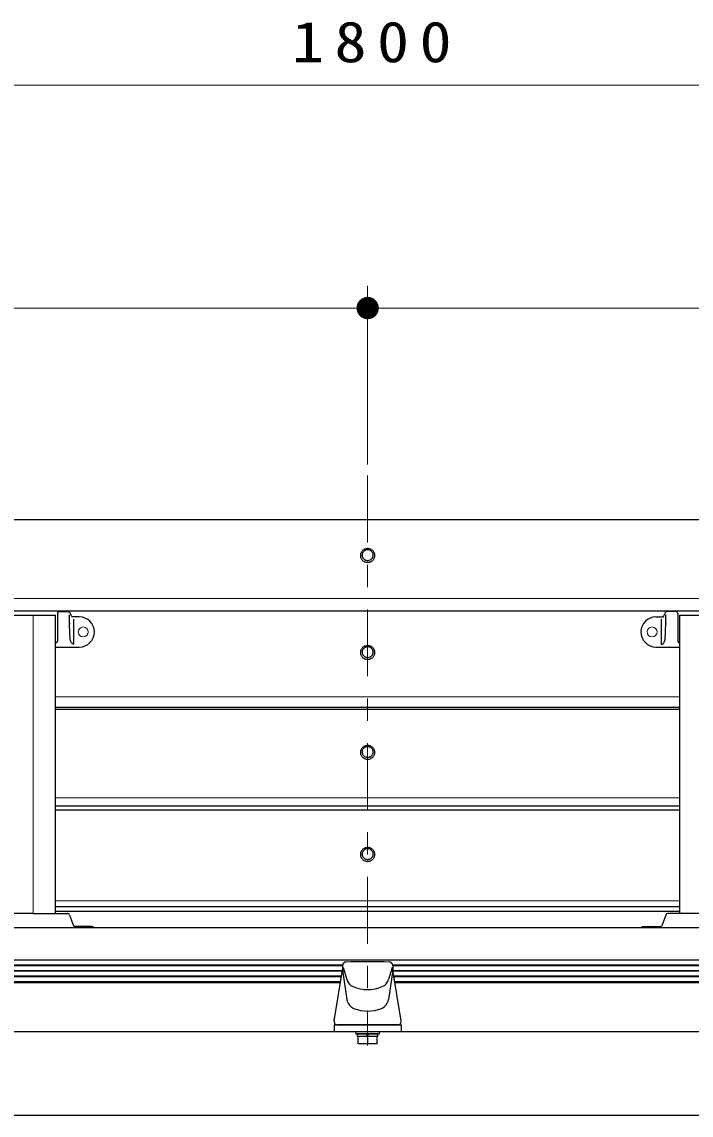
# Model space of a CAD drawing. Units: millimetres on the paper, scale 1:20. Extents: x -385 to 0, y 0 to 267.
# Drawn here: x -273.93 to -243.93, y 119.39 to 168.44 of the extents above; entities that cross this region are included whole.
import ezdxf

# ---------------------------------------------------------------- set-up
doc = ezdxf.new("R2010")
doc.units = ezdxf.units.MM
doc.linetypes.add('USER2', pattern=[6, 3, -1, 1, -1])
doc.layers.add('1_20', color=7, linetype='Continuous', lineweight=25)
doc.styles.add('ＭＳ ゴシック', font='')
doc.styles.get('ＭＳ ゴシック').set_extended_font_data('MS Gothic')

# ---------------------------------------------------------------- blocks, each defined once
blk = doc.blocks.new('filled_dot')
at = {"color": 0, "linetype": 'Continuous', "lineweight": -2, "const_width": 1.25}
blk.add_lwpolyline([(-0.625, 0, 1), (0.625, 0, 1)], format="xyb", close=True, dxfattribs=at)

msp = doc.modelspace()

# ---------------------------------------------------------------- linework, layer by layer
at = {"layer": '1_20', "lineweight": 13}
for p, q in [((-303.425, 165.6), (-213.425, 165.6)), ((-258.425, 148.583), (-258.425, 156.6)), ((-295.925, 155.6), (-258.425, 155.6)), ((-258.425, 155.6), (-220.925, 155.6)), ((-213.425, 142.572), (-303.425, 142.572)), ((-244.425, 138.156), (-272.425, 138.156)), ((-244.425, 133.625), (-272.425, 133.625)), ((-244.425, 129.006), (-272.425, 129.006)), ((-259.55, 126.092), (-294.8, 126.092)), ((-222.05, 126.092), (-257.3, 126.092)), ((-259.55, 125.843), (-294.8, 125.843)), ((-259.599, 125.595), (-294.751, 125.595)), ((-222.058, 125.843), (-257.3, 125.843)), ((-222.099, 125.595), (-257.251, 125.595))]:
    msp.add_line(p, q, dxfattribs=at)
at = {"layer": '1_20', "linetype": 'USER2', "lineweight": 13}
msp.add_line((-258.425, 148.083), (-258.425, 122.51), dxfattribs=at)
at = {"layer": '1_20'}
for p, q in [((-213.675, 146.1), (-303.175, 146.1)), ((-213.425, 141.994), (-303.425, 141.994)), ((-244.425, 137.674), (-272.425, 137.674)), ((-244.425, 137.59), (-272.425, 137.59)), ((-244.425, 133.245), (-272.425, 133.245)), ((-244.425, 133.077), (-272.425, 133.077)), ((-244.425, 128.729), (-272.425, 128.729)), ((-244.425, 128.522), (-272.425, 128.522)), ((-213.425, 127.787), (-303.425, 127.787)), ((-213.425, 126.34), (-303.425, 126.34)), ((-259.55, 126.118), (-294.8, 126.118)), ((-222.05, 126.118), (-257.3, 126.118)), ((-259.55, 125.869), (-294.8, 125.869)), ((-259.595, 125.621), (-294.755, 125.621)), ((-222.054, 125.869), (-257.3, 125.869)), ((-222.095, 125.621), (-257.255, 125.621)), ((-259.635, 125.372), (-294.714, 125.372)), ((-259.643, 125.328), (-294.707, 125.328)), ((-222.135, 125.372), (-257.214, 125.372)), ((-222.143, 125.328), (-257.207, 125.328)), ((-303.625, 123.14), (-213.225, 123.14)), ((-259.925, 123.44), (-256.925, 123.44)), ((-259.925, 123.44), (-259.925, 123.14)), ((-258.95, 123.14), (-258.95, 123.04)), ((-258.95, 123.14), (-257.9, 123.14)), ((-257.9, 123.04), (-257.9, 123.14)), ((-256.925, 123.44), (-256.925, 123.14)), ((-258.95, 123.04), (-257.9, 123.04)), ((-257.965, 123.04), (-258.885, 123.04)), ((-258.885, 122.915), (-258.885, 123.04)), ((-257.965, 122.915), (-258.885, 122.915)), ((-258.85, 122.595), (-258.85, 122.915)), ((-258.462, 122.915), (-258.428, 123.04)), ((-258.425, 122.915), (-258.425, 122.595)), ((-258.422, 122.915), (-258.388, 123.04)), ((-258, 122.595), (-258, 122.915)), ((-257.965, 122.915), (-257.965, 123.04)), ((-258, 122.595), (-258.85, 122.595)), ((-303.625, 119.39), (-213.225, 119.39))]:
    msp.add_line(p, q, dxfattribs=at)
at = {"layer": '1_20', "color": 2}
for p, q in [((-274.425, 141.817), (-272.425, 141.817)), ((-272.425, 128.432), (-272.425, 141.817)), ((-272.329, 141.893), (-272.329, 140.651)), ((-272.229, 141.993), (-271.872, 141.993)), ((-271.789, 141.418), (-271.789, 141.835)), ((-271.687, 141.756), (-271.783, 141.94)), ((-245.163, 141.756), (-245.066, 141.94)), ((-245.061, 141.418), (-245.061, 141.835)), ((-244.621, 141.993), (-244.978, 141.993)), ((-244.521, 141.893), (-244.521, 140.651)), ((-244.425, 128.432), (-244.425, 141.817)), ((-244.425, 141.817), (-242.425, 141.817)), ((-271.35, 141.743), (-271.664, 141.743)), ((-271.593, 140.505), (-271.593, 141.642)), ((-245.5, 141.743), (-245.185, 141.743)), ((-245.257, 140.505), (-245.257, 141.642)), ((-272.425, 140.601), (-272.379, 140.601)), ((-272.425, 140.393), (-271.35, 140.393)), ((-245.5, 140.393), (-244.425, 140.393)), ((-244.471, 140.601), (-244.425, 140.601)), ((-273.425, 128.432), (-274.969, 128.432)), ((-273.425, 128.432), (-271.881, 128.432)), ((-271.787, 128.368), (-271.606, 127.889)), ((-245.062, 128.368), (-245.244, 127.889)), ((-243.425, 128.432), (-244.969, 128.432)), ((-270.785, 127.857), (-271.559, 127.857)), ((-246.064, 127.857), (-245.291, 127.857))]:
    msp.add_line(p, q, dxfattribs=at)
at = {"layer": '1_20', "color": 2, "lineweight": 13}
msp.add_line((-273.425, 128.432), (-273.425, 141.817), dxfattribs=at)
at = {"layer": '1_20', "color": 190}
for p, q in [((-259.55, 126.11), (-259.55, 125.896)), ((-257.3, 126.11), (-257.3, 125.896)), ((-259.923, 123.614), (-259.55, 125.896)), ((-259.55, 125.896), (-259.356, 124.571)), ((-259.522, 126.01), (-259.36, 125.473)), ((-257.3, 125.896), (-257.494, 124.571)), ((-257.327, 126.01), (-257.49, 125.473)), ((-256.927, 123.614), (-257.3, 125.896)), ((-257.075, 123.44), (-259.775, 123.44))]:
    msp.add_line(p, q, dxfattribs=at)
at = {"layer": '1_20', "color": 4}
for points in [[(-258.75, 144.5), (-258.749, 144.473), (-258.745, 144.446), (-258.739, 144.42), (-258.73, 144.394), (-258.719, 144.369), (-258.706, 144.345), (-258.691, 144.323), (-258.674, 144.301), (-258.655, 144.281), (-258.634, 144.263), (-258.611, 144.247), (-258.587, 144.232), (-258.562, 144.22), (-258.536, 144.209), (-258.509, 144.201), (-258.481, 144.195), (-258.453, 144.192), (-258.425, 144.191), (-258.396, 144.192), (-258.368, 144.195), (-258.341, 144.201), (-258.314, 144.209), (-258.287, 144.22), (-258.262, 144.232), (-258.238, 144.247), (-258.216, 144.263), (-258.195, 144.281), (-258.176, 144.301), (-258.159, 144.323), (-258.143, 144.345), (-258.13, 144.369), (-258.119, 144.394), (-258.111, 144.42), (-258.105, 144.446), (-258.101, 144.473), (-258.1, 144.5), (-258.101, 144.527), (-258.105, 144.554), (-258.111, 144.58), (-258.119, 144.606), (-258.13, 144.63), (-258.143, 144.654), (-258.159, 144.677), (-258.176, 144.699), (-258.195, 144.718), (-258.216, 144.737), (-258.238, 144.753), (-258.262, 144.768), (-258.287, 144.78), (-258.314, 144.79), (-258.341, 144.798), (-258.368, 144.804), (-258.396, 144.808), (-258.425, 144.809), (-258.453, 144.808), (-258.481, 144.804), (-258.509, 144.798), (-258.536, 144.79), (-258.562, 144.78), (-258.587, 144.768), (-258.611, 144.753), (-258.634, 144.737), (-258.655, 144.718), (-258.674, 144.699), (-258.691, 144.677), (-258.706, 144.654), (-258.719, 144.63), (-258.73, 144.606), (-258.739, 144.58), (-258.745, 144.554), (-258.749, 144.527)], [(-258.675, 144.515), (-258.674, 144.495), (-258.671, 144.474), (-258.666, 144.454), (-258.66, 144.434), (-258.651, 144.415), (-258.641, 144.396), (-258.63, 144.379), (-258.616, 144.362), (-258.602, 144.347), (-258.585, 144.333), (-258.568, 144.321), (-258.55, 144.309), (-258.53, 144.3), (-258.51, 144.292), (-258.489, 144.286), (-258.468, 144.281), (-258.447, 144.278), (-258.425, 144.278), (-258.403, 144.278), (-258.381, 144.281), (-258.36, 144.286), (-258.339, 144.292), (-258.319, 144.3), (-258.3, 144.309), (-258.281, 144.321), (-258.264, 144.333), (-258.248, 144.347), (-258.233, 144.362), (-258.22, 144.379), (-258.208, 144.396), (-258.198, 144.415), (-258.19, 144.434), (-258.183, 144.454), (-258.179, 144.474), (-258.176, 144.495), (-258.175, 144.515), (-258.176, 144.536), (-258.179, 144.557), (-258.183, 144.577), (-258.19, 144.597), (-258.198, 144.616), (-258.208, 144.634), (-258.22, 144.652), (-258.233, 144.668), (-258.248, 144.683), (-258.264, 144.697), (-258.281, 144.71), (-258.3, 144.721), (-258.319, 144.731), (-258.339, 144.739), (-258.36, 144.745), (-258.381, 144.749), (-258.403, 144.752), (-258.425, 144.753), (-258.447, 144.752), (-258.468, 144.749), (-258.489, 144.745), (-258.51, 144.739), (-258.53, 144.731), (-258.55, 144.721), (-258.568, 144.71), (-258.585, 144.697), (-258.602, 144.683), (-258.616, 144.668), (-258.63, 144.652), (-258.641, 144.634), (-258.651, 144.616), (-258.66, 144.597), (-258.666, 144.577), (-258.671, 144.557), (-258.674, 144.536)], [(-258.75, 140.147), (-258.749, 140.12), (-258.745, 140.093), (-258.739, 140.067), (-258.73, 140.041), (-258.719, 140.016), (-258.706, 139.992), (-258.691, 139.969), (-258.674, 139.948), (-258.655, 139.928), (-258.634, 139.91), (-258.611, 139.893), (-258.587, 139.879), (-258.562, 139.867), (-258.536, 139.856), (-258.509, 139.848), (-258.481, 139.842), (-258.453, 139.839), (-258.425, 139.838), (-258.396, 139.839), (-258.368, 139.842), (-258.341, 139.848), (-258.314, 139.856), (-258.287, 139.867), (-258.262, 139.879), (-258.238, 139.893), (-258.216, 139.91), (-258.195, 139.928), (-258.176, 139.948), (-258.159, 139.969), (-258.143, 139.992), (-258.13, 140.016), (-258.119, 140.041), (-258.111, 140.067), (-258.105, 140.093), (-258.101, 140.12), (-258.1, 140.147), (-258.101, 140.174), (-258.105, 140.2), (-258.111, 140.227), (-258.119, 140.252), (-258.13, 140.277), (-258.143, 140.301), (-258.159, 140.324), (-258.176, 140.345), (-258.195, 140.365), (-258.216, 140.383), (-258.238, 140.4), (-258.262, 140.414), (-258.287, 140.427), (-258.314, 140.437), (-258.341, 140.445), (-258.368, 140.451), (-258.396, 140.455), (-258.425, 140.456), (-258.453, 140.455), (-258.481, 140.451), (-258.509, 140.445), (-258.536, 140.437), (-258.562, 140.427), (-258.587, 140.414), (-258.611, 140.4), (-258.634, 140.383), (-258.655, 140.365), (-258.674, 140.345), (-258.691, 140.324), (-258.706, 140.301), (-258.719, 140.277), (-258.73, 140.252), (-258.739, 140.227), (-258.745, 140.2), (-258.749, 140.174)], [(-258.675, 140.162), (-258.674, 140.141), (-258.671, 140.121), (-258.666, 140.101), (-258.66, 140.081), (-258.651, 140.062), (-258.641, 140.043), (-258.63, 140.026), (-258.616, 140.009), (-258.602, 139.994), (-258.585, 139.98), (-258.568, 139.967), (-258.55, 139.956), (-258.53, 139.947), (-258.51, 139.939), (-258.489, 139.932), (-258.468, 139.928), (-258.447, 139.925), (-258.425, 139.924), (-258.403, 139.925), (-258.381, 139.928), (-258.36, 139.932), (-258.339, 139.939), (-258.319, 139.947), (-258.3, 139.956), (-258.281, 139.967), (-258.264, 139.98), (-258.248, 139.994), (-258.233, 140.009), (-258.22, 140.026), (-258.208, 140.043), (-258.198, 140.062), (-258.19, 140.081), (-258.183, 140.101), (-258.179, 140.121), (-258.176, 140.141), (-258.175, 140.162), (-258.176, 140.183), (-258.179, 140.203), (-258.183, 140.224), (-258.19, 140.243), (-258.198, 140.263), (-258.208, 140.281), (-258.22, 140.299), (-258.233, 140.315), (-258.248, 140.33), (-258.264, 140.344), (-258.281, 140.357), (-258.3, 140.368), (-258.319, 140.378), (-258.339, 140.386), (-258.36, 140.392), (-258.381, 140.396), (-258.403, 140.399), (-258.425, 140.4), (-258.447, 140.399), (-258.468, 140.396), (-258.489, 140.392), (-258.51, 140.386), (-258.53, 140.378), (-258.55, 140.368), (-258.568, 140.357), (-258.585, 140.344), (-258.602, 140.33), (-258.616, 140.315), (-258.63, 140.299), (-258.641, 140.281), (-258.651, 140.263), (-258.66, 140.243), (-258.666, 140.224), (-258.671, 140.203), (-258.674, 140.183)], [(-258.75, 135.667), (-258.749, 135.64), (-258.745, 135.613), (-258.739, 135.587), (-258.73, 135.561), (-258.719, 135.536), (-258.706, 135.512), (-258.691, 135.489), (-258.674, 135.468), (-258.655, 135.448), (-258.634, 135.43), (-258.611, 135.414), (-258.587, 135.399), (-258.562, 135.387), (-258.536, 135.376), (-258.509, 135.368), (-258.481, 135.362), (-258.453, 135.359), (-258.425, 135.358), (-258.396, 135.359), (-258.368, 135.362), (-258.341, 135.368), (-258.314, 135.376), (-258.287, 135.387), (-258.262, 135.399), (-258.238, 135.414), (-258.216, 135.43), (-258.195, 135.448), (-258.176, 135.468), (-258.159, 135.489), (-258.143, 135.512), (-258.13, 135.536), (-258.119, 135.561), (-258.111, 135.587), (-258.105, 135.613), (-258.101, 135.64), (-258.1, 135.667), (-258.101, 135.694), (-258.105, 135.72), (-258.111, 135.747), (-258.119, 135.772), (-258.13, 135.797), (-258.143, 135.821), (-258.159, 135.844), (-258.176, 135.865), (-258.195, 135.885), (-258.216, 135.904), (-258.238, 135.92), (-258.262, 135.934), (-258.287, 135.947), (-258.314, 135.957), (-258.341, 135.965), (-258.368, 135.971), (-258.396, 135.975), (-258.425, 135.976), (-258.453, 135.975), (-258.481, 135.971), (-258.509, 135.965), (-258.536, 135.957), (-258.562, 135.947), (-258.587, 135.934), (-258.611, 135.92), (-258.634, 135.904), (-258.655, 135.885), (-258.674, 135.865), (-258.691, 135.844), (-258.706, 135.821), (-258.719, 135.797), (-258.73, 135.772), (-258.739, 135.747), (-258.745, 135.72), (-258.749, 135.694)], [(-258.675, 135.682), (-258.674, 135.661), (-258.671, 135.641), (-258.666, 135.621), (-258.66, 135.601), (-258.651, 135.582), (-258.641, 135.563), (-258.63, 135.546), (-258.616, 135.529), (-258.602, 135.514), (-258.585, 135.5), (-258.568, 135.487), (-258.55, 135.476), (-258.53, 135.467), (-258.51, 135.459), (-258.489, 135.453), (-258.468, 135.448), (-258.447, 135.445), (-258.425, 135.444), (-258.403, 135.445), (-258.381, 135.448), (-258.36, 135.453), (-258.339, 135.459), (-258.319, 135.467), (-258.3, 135.476), (-258.281, 135.487), (-258.264, 135.5), (-258.248, 135.514), (-258.233, 135.529), (-258.22, 135.546), (-258.208, 135.563), (-258.198, 135.582), (-258.19, 135.601), (-258.183, 135.621), (-258.179, 135.641), (-258.176, 135.661), (-258.175, 135.682), (-258.176, 135.703), (-258.179, 135.724), (-258.183, 135.744), (-258.19, 135.764), (-258.198, 135.783), (-258.208, 135.801), (-258.22, 135.819), (-258.233, 135.835), (-258.248, 135.85), (-258.264, 135.864), (-258.281, 135.877), (-258.3, 135.888), (-258.319, 135.898), (-258.339, 135.906), (-258.36, 135.912), (-258.381, 135.916), (-258.403, 135.919), (-258.425, 135.92), (-258.447, 135.919), (-258.468, 135.916), (-258.489, 135.912), (-258.51, 135.906), (-258.53, 135.898), (-258.55, 135.888), (-258.568, 135.877), (-258.585, 135.864), (-258.602, 135.85), (-258.616, 135.835), (-258.63, 135.819), (-258.641, 135.801), (-258.651, 135.783), (-258.66, 135.764), (-258.666, 135.744), (-258.671, 135.724), (-258.674, 135.703)], [(-258.75, 131.086), (-258.749, 131.06), (-258.745, 131.033), (-258.739, 131.006), (-258.73, 130.981), (-258.719, 130.956), (-258.706, 130.932), (-258.691, 130.909), (-258.674, 130.888), (-258.655, 130.868), (-258.634, 130.85), (-258.611, 130.833), (-258.587, 130.819), (-258.562, 130.806), (-258.536, 130.796), (-258.509, 130.788), (-258.481, 130.782), (-258.453, 130.779), (-258.425, 130.777), (-258.396, 130.779), (-258.368, 130.782), (-258.341, 130.788), (-258.314, 130.796), (-258.287, 130.806), (-258.262, 130.819), (-258.238, 130.833), (-258.216, 130.85), (-258.195, 130.868), (-258.176, 130.888), (-258.159, 130.909), (-258.143, 130.932), (-258.13, 130.956), (-258.119, 130.981), (-258.111, 131.006), (-258.105, 131.033), (-258.101, 131.06), (-258.1, 131.086), (-258.101, 131.113), (-258.105, 131.14), (-258.111, 131.166), (-258.119, 131.192), (-258.13, 131.217), (-258.143, 131.241), (-258.159, 131.264), (-258.176, 131.285), (-258.195, 131.305), (-258.216, 131.323), (-258.238, 131.34), (-258.262, 131.354), (-258.287, 131.367), (-258.314, 131.377), (-258.341, 131.385), (-258.368, 131.391), (-258.396, 131.394), (-258.425, 131.396), (-258.453, 131.394), (-258.481, 131.391), (-258.509, 131.385), (-258.536, 131.377), (-258.562, 131.367), (-258.587, 131.354), (-258.611, 131.34), (-258.634, 131.323), (-258.655, 131.305), (-258.674, 131.285), (-258.691, 131.264), (-258.706, 131.241), (-258.719, 131.217), (-258.73, 131.192), (-258.739, 131.166), (-258.745, 131.14), (-258.749, 131.113)], [(-258.675, 131.102), (-258.674, 131.081), (-258.671, 131.061), (-258.666, 131.04), (-258.66, 131.021), (-258.651, 131.001), (-258.641, 130.983), (-258.63, 130.966), (-258.616, 130.949), (-258.602, 130.934), (-258.585, 130.92), (-258.568, 130.907), (-258.55, 130.896), (-258.53, 130.886), (-258.51, 130.879), (-258.489, 130.872), (-258.468, 130.868), (-258.447, 130.865), (-258.425, 130.864), (-258.403, 130.865), (-258.381, 130.868), (-258.36, 130.872), (-258.339, 130.879), (-258.319, 130.886), (-258.3, 130.896), (-258.281, 130.907), (-258.264, 130.92), (-258.248, 130.934), (-258.233, 130.949), (-258.22, 130.966), (-258.208, 130.983), (-258.198, 131.001), (-258.19, 131.021), (-258.183, 131.04), (-258.179, 131.061), (-258.176, 131.081), (-258.175, 131.102), (-258.176, 131.123), (-258.179, 131.143), (-258.183, 131.163), (-258.19, 131.183), (-258.198, 131.202), (-258.208, 131.221), (-258.22, 131.238), (-258.233, 131.255), (-258.248, 131.27), (-258.264, 131.284), (-258.281, 131.297), (-258.3, 131.308), (-258.319, 131.317), (-258.339, 131.325), (-258.36, 131.332), (-258.381, 131.336), (-258.403, 131.339), (-258.425, 131.34), (-258.447, 131.339), (-258.468, 131.336), (-258.489, 131.332), (-258.51, 131.325), (-258.53, 131.317), (-258.55, 131.308), (-258.568, 131.297), (-258.585, 131.284), (-258.602, 131.27), (-258.616, 131.255), (-258.63, 131.238), (-258.641, 131.221), (-258.651, 131.202), (-258.66, 131.183), (-258.666, 131.163), (-258.671, 131.143), (-258.674, 131.123)]]:
    msp.add_lwpolyline(points, close=True, dxfattribs=at)
at = {"layer": '1_20', "color": 2}
for points in [[(-271.593, 140.505), (-271.63, 140.523), (-271.665, 140.546), (-271.695, 140.573), (-271.72, 140.606), (-271.738, 140.642), (-271.75, 140.684), (-271.758, 140.733), (-271.763, 140.789), (-271.768, 140.858), (-271.773, 140.934), (-271.776, 141.014), (-271.779, 141.095), (-271.782, 141.176), (-271.784, 141.251), (-271.786, 141.32), (-271.787, 141.378), (-271.788, 141.424), (-271.788, 141.453), (-271.789, 141.464), (-271.789, 141.453), (-271.789, 141.418)], [(-245.257, 140.505), (-245.219, 140.523), (-245.184, 140.546), (-245.154, 140.573), (-245.129, 140.606), (-245.112, 140.642), (-245.1, 140.684), (-245.092, 140.733), (-245.086, 140.789), (-245.081, 140.858), (-245.077, 140.934), (-245.073, 141.014), (-245.07, 141.095), (-245.068, 141.176), (-245.066, 141.251), (-245.064, 141.32), (-245.063, 141.378), (-245.062, 141.424), (-245.061, 141.453), (-245.061, 141.464), (-245.061, 141.453), (-245.061, 141.418)]]:
    msp.add_lwpolyline(points, dxfattribs=at)
at = {"layer": '1_20', "color": 2, "lineweight": 13}
for centre in [(-271.175, 141.068), (-245.675, 141.068)]:
    msp.add_circle(centre, 0.225, dxfattribs=at)
at = {"layer": '1_20', "color": 2}
for centre, radius, start, end in [((-272.229, 141.893), 0.1, 90, 180), ((-271.872, 141.893), 0.1, 27.8675, 90), ((-271.664, 141.768), 0.025, 207.8675, 270), ((-245.185, 141.768), 0.025, 270, 332.1325), ((-244.978, 141.893), 0.1, 90, 152.1325), ((-244.621, 141.893), 0.1, 0, 90), ((-271.35, 141.068), 0.675, 270, 90), ((-245.5, 141.068), 0.675, 90, 270), ((-272.379, 140.651), 0.05, 270, 0), ((-244.471, 140.651), 0.05, 180, 270), ((-271.881, 128.332), 0.1, 20.7969, 90), ((-244.969, 128.332), 0.1, 90, 159.2031), ((-271.559, 127.907), 0.05, 200.7969, 270), ((-270.785, 127.757), 0.1, 17.6621, 90), ((-246.064, 127.757), 0.1, 90, 162.3379), ((-245.291, 127.907), 0.05, 270, 339.2031)]:
    msp.add_arc(centre, radius, start, end, dxfattribs=at)
at = {"layer": '1_20', "color": 190}
for centre, radius, start, end in [((-259.4, 126.11), 0.15, 91.6239, 180), ((-258.425, 91.718), 34.556, 88.3761, 91.6239), ((-257.45, 126.11), 0.15, 0, 88.3761), ((-258.881, 125.618), 0.5, 196.8037, 246.742), ((-258.425, 126.68), 1.656, 246.742, 293.258), ((-257.968, 125.618), 0.5, 293.258, 343.1963), ((-258.861, 124.644), 0.5, 188.3361, 247.8333), ((-258.425, 125.715), 1.656, 247.8333, 292.1667), ((-257.989, 124.644), 0.5, 292.1667, 351.6639), ((-259.775, 123.59), 0.15, 170.7133, 270), ((-257.075, 123.59), 0.15, 270, 9.2867)]:
    msp.add_arc(centre, radius, start, end, dxfattribs=at)

# ---------------------------------------------------------------- block references
at = {"layer": '1_20', "lineweight": 13, "xscale": 0.4, "yscale": 0.4}
msp.add_blockref('filled_dot', (-258.425, 155.6), dxfattribs=at)
at = {"layer": '1_20', "lineweight": 13, "xscale": 0.4, "yscale": 0.4, "rotation": 180}
msp.add_blockref('filled_dot', (-258.425, 155.6), dxfattribs=at)

# ---------------------------------------------------------------- texts
at = {"layer": '1_20', "insert": (-258.004, 166.6), "char_height": 1.833, "attachment_point": 8, "style": 'ＭＳ ゴシック'}
msp.add_mtext('\\T1.33;\\W1.15;1800', dxfattribs=at)

doc.saveas('drawing.dxf')
